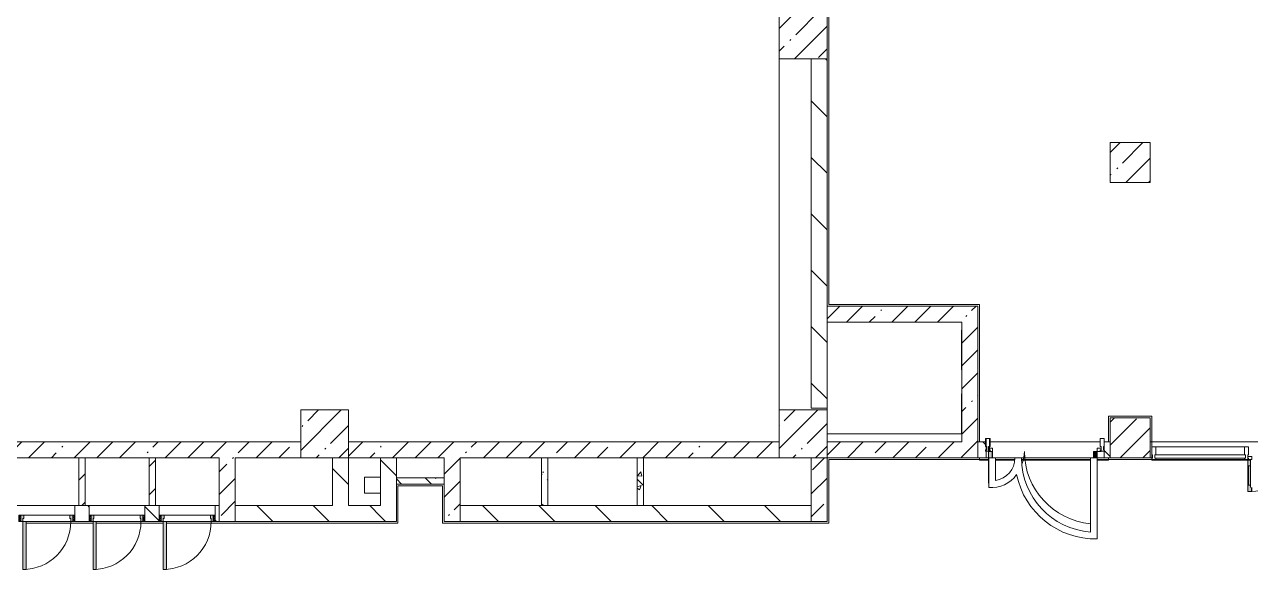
# Model space of a CAD drawing. Header units: millimetres. Extents: x 81382 to 274816, y -8553 to 29000.
# Drawn here: x 204504 to 219874, y 10300 to 17129 of the extents above; entities that cross this region are included whole.
import ezdxf

# ---------------------------------------------------------------- set-up
doc = ezdxf.new("R2010")
doc.units = ezdxf.units.MM
doc.linetypes.add('200_ШТРИХ__ш1_п0_6_', pattern=[800, 500, -300])
for name, color, linetype, lineweight, true_color in [('A-DETL-GENF-3', 7, 'Continuous', 5, 0xaaaaaa), ('A-DETL-GENF-4', 7, 'Continuous', 5, 0xe2e2e2), ('A-DOOR-5', 7, 'Continuous', 5, 0xe2e2e2), ('A-DOOR-6', 7, 'Continuous', 5, 0xaaaaaa), ('A-DOOR-FRAM-4', 7, 'Continuous', 5, 0xe2e2e2), ('A-DOOR-FRAM-6', 7, 'Continuous', 5, 0xaaaaaa), ('A-FLOR-2', 7, 'Continuous', 5, 0xaaaaaa), ('I-WALL-4', 7, 'Continuous', 5, 0x787878)]:
    doc.layers.add(name, color=color, linetype=linetype, lineweight=lineweight, true_color=true_color)
for name, color, linetype, lineweight in [('A-DETL-MBND-1', 7, '200_ШТРИХ__ш1_п0_6_', 9), ('A-GLAZ-CURT-2', 7, 'Continuous', 5), ('A-GLAZ-CWMG-2', 7, 'Continuous', 5), ('A-WALL', 7, 'Continuous', 9), ('I-WALL-2', 7, 'Continuous', 5), ('S-COLS-1', 7, 'Continuous', 5)]:
    doc.layers.add(name, color=color, linetype=linetype, lineweight=lineweight)
pattern_1 = [(135, (147806.5, 0), (-353.5534, -353.5534), [])]
pattern_2 = [(45, (147806.5, 0), (-285.1231, 285.1231), []), (45, (148091.6, 0), (-285.1231, 285.1231), [504.031, -100.806, 16.764, -84.042])]
pattern_3 = [(135, (147806.5, 0), (-377.1708, -377.1708), [533.4, -88.9, 17.78, -88.9]), (135, (147806.5, 376.94), (-377.1708, -377.1708), []), (50, (147806.5, 0), (637.6445, -55.7866), [66.675, -733.425]), (355, (147806.5, 0), (-123.3494, 668.699), [53.34, -586.74]), (100.451, (147859.6, -4.65), (514.299, 612.908), [56.665, -623.315]), (46.184, (147806.5, 177.8), (948.776, -147.15), [100.012, -1100.137]), (96.636, (147885.6, 165.5), (830.909, 865.997), [84.998, -934.973]), (351.184, (147806.5, 177.8), (830.918, 865.988), [80.01, -880.11]), (21, (147895.4, 133.35), (530.6506, -357.9283), [66.675, -733.425]), (326, (147895.4, 133.35), (216.308, 644.6585), [53.34, -586.74]), (71.451, (147939.6, 103.5), (746.9596, 286.7243), [56.665, -623.315]), (37.5, (147806.5, 0), (10.8105, 295.9426), [16.764, -562.864, 16.764, -578.866, -588.962]), (37.5, (147806.5, 0), (10.8105, 295.9426), [-1175.258, 16.764, -572.198]), (7.5, (147806.5, 0), (233.8692, 350.6318), [16.764, -322.834, 16.764, -549.529, -224.472]), (7.5, (147806.5, 0), (233.8692, 350.6318), [-905.891, 16.764, -207.708]), (327.5, (147608.24, 0), (474.5678, -20.0513), [16.764, -205.486, 16.764, -676.656, -920.115]), (327.5, (147608.24, 0), (474.5678, -20.0513), [-915.67, 16.764, -903.351]), (317.5, (147519.34, 0), (518.4522, 88.9934), [16.764, -272.161, 16.764, -443.738, -653.415]), (317.5, (147519.34, 0), (518.4522, 88.9934), [-749.427, 16.764, -636.651])]
pattern_4 = [(45, (147806.5, 0), (-176.7767, 176.7767), [])]
pattern_5 = [(135, (1951.41, 164.685), (-14.14214, -14.14214), []), (225, (1951.41, 164.685), (14.14214, -14.14214), [])]
pattern_6 = [(45, (-171.384, 164.685), (-14.1421, 14.1421), []), (135, (-171.384, 164.685), (-14.1421, -14.1421), [])]

# ---------------------------------------------------------------- blocks, each defined once
blk = doc.blocks.new('BSC_Колонна _Прямоугольная - 600х600-23205240-3_6_3_птичка')
at = {"layer": 'S-COLS-1'}
h = blk.add_hatch(dxfattribs=at)
h.set_pattern_fill('FP_58', color=256, style=0, pattern_type=2)
h.set_pattern_definition([(45, (-66460, -12000), (-285.1231, 285.1231), []), (45, (-66174.88, -12000), (-285.1231, 285.1231), [504.031, -100.806, 16.764, -84.042])])
h.paths.add_polyline_path([(-300, -300), (300, -300), (300, 300), (-300, 300)])
for p, q in [((300, 300), (-300, 300)), ((-300, 300), (-300, -300)), ((300, -300), (300, 300)), ((-300, -300), (300, -300))]:
    blk.add_line(p, q, dxfattribs=at)
blk = doc.blocks.new('BSC_Колонна _Прямоугольная - 600х600-V33-3_6_3_птичка')
at = {"layer": 'S-COLS-1'}
h = blk.add_hatch(dxfattribs=at)
h.set_pattern_fill('FP_62', color=256, style=0, pattern_type=2)
h.set_pattern_definition([(45, (-66460, -17000), (-285.1231, 285.1231), []), (45, (-66174.88, -17000), (-285.1231, 285.1231), [504.031, -100.806, 16.764, -84.042])])
h.paths.add_polyline_path([(-300, -300), (300, -300), (300, 300), (-300, 300)])
for p, q in [((300, 300), (-300, 300)), ((-300, 300), (-300, -300)), ((300, -300), (300, 300)), ((-300, -300), (300, -300))]:
    blk.add_line(p, q, dxfattribs=at)
blk = doc.blocks.new('BSC_Колонна _Прямоугольная - 600х600-V43-3_6_3_птичка')
at = {"layer": 'S-COLS-1'}
h = blk.add_hatch(dxfattribs=at)
h.set_pattern_fill('FP_78', color=256, style=0, pattern_type=2)
h.set_pattern_definition([(45, (-60460, -12000), (-285.1231, 285.1231), []), (45, (-60174.88, -12000), (-285.1231, 285.1231), [504.031, -100.806, 16.764, -84.042])])
h.paths.add_polyline_path([(-300, -300), (300, -300), (300, 300), (-300, 300)])
for p, q in [((300, 300), (-300, 300)), ((-300, 300), (-300, -300)), ((300, -300), (300, 300)), ((-300, -300), (300, -300))]:
    blk.add_line(p, q, dxfattribs=at)
blk = doc.blocks.new('BSC_Колонна _Прямоугольная - 500х500-V69-3_6_3_птичка')
at = {"layer": 'S-COLS-1'}
h = blk.add_hatch(dxfattribs=at)
h.set_pattern_fill('FP_94', color=256, style=0, pattern_type=2)
h.set_pattern_definition([(45, (-70560, -15400), (-285.1231, 285.1231), []), (45, (-70274.88, -15400), (-285.1231, 285.1231), [504.031, -100.806, 16.764, -84.042])])
h.paths.add_polyline_path([(-212, -250), (250, -250), (250, 250), (-250, 250), (-250, -250)])
for p, q in [((250, 250), (-250, 250)), ((-250, 250), (-250, -250)), ((250, -250), (250, 250)), ((-250, -250), (250, -250))]:
    blk.add_line(p, q, dxfattribs=at)
blk = doc.blocks.new('110_Дверь_СКБ_1Ст - д-18 700x2100h_Технический шкаф ЭОМ и СС-V120-3_6_3_птичка')
at = {"layer": 'A-DOOR-5'}
h = blk.add_hatch(color=256, dxfattribs=at)
h.paths.add_polyline_path([(337.5, 100), (312.5, 100), (312.5, 60), (302.5, 60), (302.5, 20), (337.5, 20)])
h.paths.add_polyline_path([(-312.5, 100), (-312.5, 20), (-277.5, 20), (-277.5, 60), (-287.5, 60), (-287.5, 100)])
at = {"layer": 'A-DOOR-6'}
h = blk.add_hatch(dxfattribs=at)
h.set_pattern_fill('FP_20', color=256, style=0, pattern_type=2)
h.set_pattern_definition(pattern_5)
h.paths.add_polyline_path([(362.5, 100), (337.5, 100), (337.5, 20), (362.5, 20)])
at = {"layer": 'A-DOOR-FRAM-4'}
blk.add_hatch(color=256, dxfattribs=at).paths.add_polyline_path([(272.5, 700), (272.5, 100), (312.5, 100), (312.5, 700)])
at = {"layer": 'A-DOOR-FRAM-6'}
h = blk.add_hatch(dxfattribs=at)
h.set_pattern_fill('FP_21', color=256, style=0, pattern_type=2)
h.set_pattern_definition(pattern_6)
h.paths.add_polyline_path([(-312.5, 100), (-337.5, 100), (-337.5, 20), (-312.5, 20)])
at = {"layer": 'A-DOOR-6'}
for p, q in [((312.5, 700), (272.5, 700)), ((272.5, 700), (272.5, 100)), ((312.5, 100), (312.5, 700)), ((272.5, 100), (312.5, 100))]:
    blk.add_line(p, q, dxfattribs=at)
blk.add_arc((312.5, 100), 600, 90, 180, dxfattribs=at)
at = {"layer": 'A-DOOR-FRAM-6'}
for p, q in [((-312.5, 100), (-337.5, 100)), ((-337.5, 100), (-337.5, 20)), ((-337.5, 20), (-312.5, 20)), ((-287.5, 100), (-312.5, 100)), ((-312.5, 100), (-312.5, 20)), ((-312.5, 20), (-312.5, 100)), ((-312.5, 20), (-277.5, 20)), ((-287.5, 60), (-287.5, 100)), ((-287.5, 100), (272.5, 100)), ((-277.5, 60), (-287.5, 60)), ((-277.5, 20), (-277.5, 60)), ((302.5, 20), (-277.5, 20)), ((312.5, 60), (302.5, 60)), ((302.5, 60), (302.5, 20)), ((302.5, 20), (337.5, 20)), ((312.5, 100), (312.5, 60)), ((337.5, 100), (312.5, 100)), ((337.5, 20), (337.5, 100)), ((362.5, 100), (337.5, 100)), ((337.5, 100), (337.5, 20)), ((337.5, 20), (362.5, 20)), ((362.5, 20), (362.5, 100))]:
    blk.add_line(p, q, dxfattribs=at)
blk = doc.blocks.new('110_Дверь_СКБ_1Ст - д-18 700x2100h_Технический шкаф ЭОМ и СС-V121-3_6_3_птичка')
at = {"layer": 'A-DOOR-5'}
h = blk.add_hatch(color=256, dxfattribs=at)
h.paths.add_polyline_path([(312.5, 100), (312.5, 60), (302.5, 60), (302.5, 20), (337.5, 20), (337.5, 100)])
h.paths.add_polyline_path([(-287.5, 100), (-312.5, 100), (-312.5, 20), (-277.5, 20), (-277.5, 60), (-287.5, 60)])
at = {"layer": 'A-DOOR-6'}
h = blk.add_hatch(dxfattribs=at)
h.set_pattern_fill('FP_20', color=256, style=0, pattern_type=2)
h.set_pattern_definition(pattern_5)
h.paths.add_polyline_path([(362.5, 100), (337.5, 100), (337.5, 20), (362.5, 20)])
at = {"layer": 'A-DOOR-FRAM-4'}
blk.add_hatch(color=256, dxfattribs=at).paths.add_polyline_path([(272.5, 700), (272.5, 100), (312.5, 100), (312.5, 700), (302, 700)])
at = {"layer": 'A-DOOR-FRAM-6'}
h = blk.add_hatch(dxfattribs=at)
h.set_pattern_fill('FP_21', color=256, style=0, pattern_type=2)
h.set_pattern_definition(pattern_6)
h.paths.add_polyline_path([(-312.5, 100), (-337.5, 100), (-337.5, 20), (-312.5, 20)])
at = {"layer": 'A-DOOR-6'}
for p, q in [((312.5, 700), (272.5, 700)), ((272.5, 700), (272.5, 100)), ((312.5, 100), (312.5, 700)), ((272.5, 100), (312.5, 100))]:
    blk.add_line(p, q, dxfattribs=at)
blk.add_arc((312.5, 100), 600, 90, 180, dxfattribs=at)
at = {"layer": 'A-DOOR-FRAM-6'}
for p, q in [((-312.5, 100), (-337.5, 100)), ((-337.5, 100), (-337.5, 20)), ((-337.5, 20), (-312.5, 20)), ((-287.5, 100), (-312.5, 100)), ((-312.5, 100), (-312.5, 20)), ((-312.5, 20), (-312.5, 100)), ((-312.5, 20), (-277.5, 20)), ((-287.5, 60), (-287.5, 100)), ((-287.5, 100), (272.5, 100)), ((-277.5, 60), (-287.5, 60)), ((-277.5, 20), (-277.5, 60)), ((302, 20), (-277.5, 20)), ((312.5, 60), (302.5, 60)), ((302.5, 60), (302.5, 20)), ((302.5, 20), (337.5, 20)), ((312.5, 100), (312.5, 60)), ((337.5, 100), (312.5, 100)), ((337.5, 20), (337.5, 100)), ((362.5, 100), (337.5, 100)), ((337.5, 100), (337.5, 20)), ((337.5, 20), (362.5, 20)), ((362.5, 20), (362.5, 100))]:
    blk.add_line(p, q, dxfattribs=at)
blk = doc.blocks.new('Прямоугольный импост - Импост структурный с накладкой - 160мм Темный-33326475-3_6_3_птичка')
at = {"layer": 'A-GLAZ-CWMG-2'}
for p, q in [((-50, 40), (-50, 140)), ((-50, 140), (0, 140)), ((-40, 40), (-50, 40)), ((-50, -17), (-50, 0)), ((-50, 0), (-40, 0)), ((-40, 0), (-40, 40)), ((-10, 40), (-10, 0)), ((0, 40), (-10, 40)), ((-10, 0), (0, 0)), ((0, 140), (0, 40)), ((0, 0), (0, -17)), ((0, -17), (-50, -17))]:
    blk.add_line(p, q, dxfattribs=at)
blk = doc.blocks.new('Дверь_Витражная_остекление_ - ВВ-6 остекление-32274838-3_6_3_птичка')
at = {"layer": 'A-DETL-GENF-4'}
for points in [[(705, 420), (701, 420), (701, 100), (660, 100), (660, 20), (705, 20), (705, 386)], [(-655, 100), (-655, 20), (-610, 20), (-610, 100)]]:
    blk.add_hatch(color=256, dxfattribs=at).paths.add_polyline_path(points)
at = {"layer": 'A-DETL-GENF-3'}
for p, q in [((705, 420), (705, 20)), ((705, 20), (705, 420)), ((-655, 100), (-655, 20)), ((-655, 100), (-655, 20)), ((-610, 20), (-655, 20)), ((-655, 20), (-610, 20)), ((-610, 100), (-610, 20)), ((-610, 20), (-610, 100)), ((660, 100), (660, 20)), ((660, 100), (660, 20))]:
    blk.add_line(p, q, dxfattribs=at)
at = {"layer": 'A-DOOR-6'}
for p, q in [((-655, 20), (-705, 20)), ((-705, 20), (-705, -20)), ((-655, 100), (-655, 20)), ((-655, -20), (-655, 20)), ((655, 100), (655, 20)), ((705, 20), (655, 20)), ((655, 20), (655, -20)), ((705, -20), (705, 20)), ((-705, -20), (-655, -20)), ((655, -20), (705, -20))]:
    blk.add_line(p, q, dxfattribs=at)
for centre, radius, start, end in [((-655, 20), 910, 360, 84.7731), ((655, 20), 400, 157.5, 180)]:
    blk.add_arc(centre, radius, start, end, dxfattribs=at)
blk = doc.blocks.new('Прямоугольный импост - Импост структурный с накладкой - 160мм Темный-33326241-3_6_3_птичка')
at = {"layer": 'A-GLAZ-CWMG-2'}
for p, q in [((-25, 40), (-25, 140)), ((-25, 140), (25, 140)), ((-15, 40), (-25, 40)), ((-25, -17), (-25, 0)), ((-25, 0), (-15, 0)), ((-15, 0), (-15, 40)), ((15, 40), (15, 0)), ((25, 40), (15, 40)), ((15, 0), (25, 0)), ((25, 140), (25, 40)), ((25, 0), (25, -17)), ((25, -17), (-25, -17))]:
    blk.add_line(p, q, dxfattribs=at)
blk = doc.blocks.new('Прямоугольный импост - Импост структурный с накладкой - 160мм Темный-33326242-3_6_3_птичка')
at = {"layer": 'A-GLAZ-CWMG-2'}
for p, q in [((0, 140), (-50, 140)), ((-50, 140), (-50, 40)), ((-50, 40), (-40, 40)), ((-40, 0), (-50, 0)), ((-50, 0), (-50, -17)), ((-40, 40), (-40, 0)), ((-10, 0), (-10, 40)), ((-10, 40), (0, 40)), ((0, 0), (-10, 0)), ((0, 40), (0, 140)), ((0, -17), (0, 0)), ((-50, -17), (0, -17))]:
    blk.add_line(p, q, dxfattribs=at)
blk = doc.blocks.new('Прямоугольный импост - Импост структурный с накладкой - 160мм Темный-33326237-3_6_3_птичка')
at = {"layer": 'A-GLAZ-CWMG-2'}
for p, q in [((-50, 40), (-50, 140)), ((-50, 140), (0, 140)), ((-40, 40), (-50, 40)), ((-50, -17), (-50, 0)), ((-50, 0), (-40, 0)), ((-40, 0), (-40, 40)), ((-10, 40), (-10, 0)), ((0, 40), (-10, 40)), ((-10, 0), (0, 0)), ((0, 140), (0, 40)), ((0, 0), (0, -17)), ((0, -17), (-50, -17))]:
    blk.add_line(p, q, dxfattribs=at)
blk = doc.blocks.new('Дверь_Витражная_остекление_ - В-18-32468702-3_6_3_птичка')
at = {"layer": 'A-DETL-GENF-4'}
blk.add_hatch(color=256, dxfattribs=at).paths.add_polyline_path([(678, 420), (678, 370), (690, 370), (690, 20), (723, 20), (723, 420), (690, 420)])
at = {"layer": 'A-DETL-GENF-3'}
for p, q in [((-673, 965), (-673, 20)), ((-673, 965), (-673, 20)), ((723, 420), (678, 420)), ((678, 420), (678, 370)), ((723, 420), (678, 420)), ((678, 420), (678, 370)), ((723, 340), (690, 340)), ((713, 340), (713, 100)), ((723, 420), (723, 20)), ((723, 20), (723, 420)), ((723, 100), (690, 100))]:
    blk.add_line(p, q, dxfattribs=at)
at = {"layer": 'A-DOOR-6'}
for p, q in [((-673, 965), (-673, 20)), ((673, 420), (673, 370)), ((-673, 20), (-723, 20)), ((-723, 20), (-723, -20)), ((-673, -20), (-673, 20)), ((723, 20), (673, 20)), ((673, 20), (673, -20)), ((723, -20), (723, 20)), ((-723, -20), (-673, -20)), ((673, -20), (723, -20))]:
    blk.add_line(p, q, dxfattribs=at)
for centre, radius, start, end in [((-673, 20), 945, 15.8542, 26.1731), ((673, 20), 400, 90, 148.5381), ((-673, 20), 945, 360, 14.4313), ((673, 20), 400, 177.0378, 180)]:
    blk.add_arc(centre, radius, start, end, dxfattribs=at)
blk = doc.blocks.new('Системная панель - Стекло - 40мм-V182-3_6_3_птичка')
at = {"layer": 'A-GLAZ-CURT-2'}
for p, q in [((567, 0), (-567, 0)), ((-567, 0), (-567, -40)), ((567, -40), (567, 0)), ((-567, -40), (567, -40))]:
    blk.add_line(p, q, dxfattribs=at)
blk = doc.blocks.new('Прямоугольный импост - Импост структурный с накладкой - 160мм Темный-33326239-3_6_3_птичка')
at = {"layer": 'A-GLAZ-CWMG-2'}
for p, q in [((-25, 40), (-25, 140)), ((-25, 140), (25, 140)), ((-15, 40), (-25, 40)), ((-25, -17), (-25, 0)), ((-25, 0), (-15, 0)), ((-15, 0), (-15, 40)), ((15, 40), (15, 0)), ((25, 40), (15, 40)), ((15, 0), (25, 0)), ((25, 140), (25, 40)), ((25, 0), (25, -17)), ((25, -17), (-25, -17))]:
    blk.add_line(p, q, dxfattribs=at)
blk = doc.blocks.new('Прямоугольный импост - Импост структурный с накладкой - 160мм Темный-32468813-3_6_3_птичка')
at = {"layer": 'A-GLAZ-CWMG-2'}
for p, q in [((70880, 11837), (71994, 11837)), ((70880, 11680), (71994, 11680))]:
    blk.add_line(p, q, dxfattribs=at)

msp = doc.modelspace()

# ---------------------------------------------------------------- hatches: boundary and pattern name
at = {"layer": 'I-WALL-2'}
h = msp.add_hatch(dxfattribs=at)
h.set_pattern_fill('FP_66', color=256, style=0, pattern_type=2)
h.set_pattern_definition(pattern_1)
h.paths.add_polyline_path([(214566.5, 12320), (214566.5, 16700), (214366.5, 16700), (214366.5, 12320), (214492.8, 12320)])
h.paths.add_polyline_path([(214566.5, 17300), (214566.5, 26500), (214366.5, 26500), (214366.5, 17300)])
h = msp.add_hatch(dxfattribs=at)
h.set_pattern_fill('FP_63', color=256, style=0, pattern_type=2)
h.set_pattern_definition(pattern_2)
h.paths.add_polyline_path([(216256.5, 13400), (216256.5, 13600), (214566.5, 13600), (214566.5, 13400)])
h = msp.add_hatch(dxfattribs=at)
h.set_pattern_fill('FP_63', color=256, style=0, pattern_type=2)
h.set_pattern_definition(pattern_2)
h.paths.add_polyline_path([(216256.5, 11700), (216456.5, 11700), (216456.5, 13600), (216256.5, 13600), (216256.5, 11900)])
h = msp.add_hatch(dxfattribs=at)
h.set_pattern_fill('FP_63', color=256, style=0, pattern_type=2)
h.set_pattern_definition(pattern_2)
h.paths.add_polyline_path([(211066.5, 11700), (213966.5, 11700), (213966.5, 11900), (208566.5, 11900), (208566.5, 11700), (210986.5, 11700)])
h.paths.add_polyline_path([(202593.5, 11700), (207966.5, 11700), (207966.5, 11900), (202566.5, 11900), (202566.5, 11700)])
h = msp.add_hatch(dxfattribs=at)
h.set_pattern_fill('FP_63', color=256, style=0, pattern_type=2)
h.set_pattern_definition(pattern_2)
h.paths.add_polyline_path([(216256.5, 11700), (216256.5, 11900), (214566.5, 11900), (214566.5, 11700)])
h = msp.add_hatch(dxfattribs=at)
h.set_pattern_fill('FP_66', color=256, style=0, pattern_type=2)
h.set_pattern_definition(pattern_1)
h.paths.add_polyline_path([(221326.5, 11700), (221346.5, 11700), (221346.5, 11900), (221326.5, 11900)])
h.paths.add_polyline_path([(216560.5, 11700), (216560.5, 11900), (216456.5, 11900), (216456.5, 11700)])
h.paths.add_polyline_path([(218040.5, 11700), (218116.5, 11700), (218116.5, 11900), (218040.5, 11900)])
h.paths.add_polyline_path([(218616.5, 11700), (218636.5, 11700), (218636.5, 11900), (218616.5, 11900)])
h = msp.add_hatch(dxfattribs=at)
h.set_pattern_fill('FP_68', color=256, style=0, pattern_type=2)
h.set_pattern_definition(pattern_4)
h.paths.add_polyline_path([(205265.7, 11100), (205265.7, 11700), (205185.7, 11700), (205185.7, 11100)])
h = msp.add_hatch(dxfattribs=at)
h.set_pattern_fill('FP_68', color=256, style=0, pattern_type=2)
h.set_pattern_definition(pattern_4)
h.paths.add_polyline_path([(206145.7, 11100), (206145.7, 11700), (206065.7, 11700), (206065.7, 11100)])
h = msp.add_hatch(dxfattribs=at)
h.set_pattern_fill('FP_63', color=256, style=0, pattern_type=2)
h.set_pattern_definition(pattern_2)
h.paths.add_polyline_path([(206946.5, 10900), (207146.5, 10900), (207146.5, 11700), (206946.5, 11700), (206946.5, 11072.6)])
h = msp.add_hatch(dxfattribs=at)
h.set_pattern_fill('FP_66', color=256, style=0, pattern_type=2)
h.set_pattern_definition(pattern_1)
h.paths.add_polyline_path([(208566.5, 11100), (208566.5, 11700), (208366.5, 11700), (208366.5, 11100)])
h = msp.add_hatch(dxfattribs=at)
h.set_pattern_fill('FP_66', color=256, style=0, pattern_type=2)
h.set_pattern_definition(pattern_1)
h.paths.add_polyline_path([(209166.5, 10900), (209166.5, 11700), (208966.5, 11700), (208966.5, 10900), (209000.8, 10900)])
h = msp.add_hatch(dxfattribs=at)
h.set_pattern_fill('FP_63', color=256, style=0, pattern_type=2)
h.set_pattern_definition(pattern_2)
h.paths.add_polyline_path([(209766.5, 10900), (209966.5, 10900), (209966.5, 11700), (209766.5, 11700), (209766.5, 11072.6)])
h = msp.add_hatch(dxfattribs=at)
h.set_pattern_fill('FP_63', color=256, style=0, pattern_type=2)
h.set_pattern_definition(pattern_2)
h.paths.add_polyline_path([(214492.8, 10900), (214566.5, 10900), (214566.5, 11700), (214366.5, 11700), (214366.5, 10900)])
h = msp.add_hatch(dxfattribs=at)
h.set_pattern_fill('FP_66', color=256, style=0, pattern_type=2)
h.set_pattern_definition(pattern_1)
h.paths.add_polyline_path([(207146.5, 10900), (208966.5, 10900), (208966.5, 11100), (207146.5, 11100), (207146.5, 11072.6)])
h.paths.add_polyline_path([(206894.3, 10900), (206946.5, 10900), (206946.5, 11100), (206894.3, 11100), (206894.3, 10980)])
h.paths.add_polyline_path([(206194.3, 10900), (206194.3, 11100), (206014.3, 11100), (206014.3, 10900)])
h.paths.add_polyline_path([(205314.3, 10900), (205314.3, 11100), (205134.3, 11100), (205134.3, 10900)])
h.paths.add_polyline_path([(203306.5, 10900), (203306.5, 11100), (199716.5, 11100), (199716.5, 10900), (199847.5, 10900)])
h.paths.add_polyline_path([(203506.5, 10900), (203554.3, 10900), (203554.3, 11100), (203506.5, 11100), (203506.5, 11072.6)])
h.paths.add_polyline_path([(204254.3, 10900), (204434.3, 10900), (204434.3, 11100), (204254.3, 11100), (204254.3, 10980)])
h.paths.add_polyline_path([(196186.2, 10900), (199516.5, 10900), (199516.5, 11100), (192566.5, 11100), (192566.5, 10900)])
h = msp.add_hatch(dxfattribs=at)
h.set_pattern_fill('FP_66', color=256, style=0, pattern_type=2)
h.set_pattern_definition(pattern_1)
h.paths.add_polyline_path([(210566.5, 10900), (210566.5, 11100), (209966.5, 11100), (209966.5, 10900)])
h = msp.add_hatch(dxfattribs=at)
h.set_pattern_fill('FP_66', color=256, style=0, pattern_type=2)
h.set_pattern_definition(pattern_1)
h.paths.add_polyline_path([(214366.5, 10900), (214366.5, 11100), (210566.5, 11100), (210566.5, 10900), (210831.5, 10900)])
at = {"layer": 'I-WALL-4'}
h = msp.add_hatch(dxfattribs=at)
h.set_pattern_fill('FP_71', color=256, style=0, pattern_type=2)
h.set_pattern_definition(pattern_3)
h.paths.add_polyline_path([(211066.5, 11100), (211066.5, 11700), (210986.5, 11700), (210986.5, 11100)])
h = msp.add_hatch(dxfattribs=at)
h.set_pattern_fill('FP_71', color=256, style=0, pattern_type=2)
h.set_pattern_definition(pattern_3)
h.paths.add_polyline_path([(212266.5, 11100), (212266.5, 11700), (212186.5, 11700), (212186.5, 11100)])
h = msp.add_hatch(dxfattribs=at)
h.set_pattern_fill('FP_71', color=256, style=0, pattern_type=2)
h.set_pattern_definition(pattern_3)
h.paths.add_polyline_path([(209766.5, 11370), (209766.5, 11450), (209166.5, 11450), (209166.5, 11370)])
at = {"layer": 'S-COLS-1'}
h = msp.add_hatch(dxfattribs=at)
h.set_pattern_fill('FP_63', color=256, style=0, pattern_type=2)
h.set_pattern_definition(pattern_2)
h.paths.add_polyline_path([(218154.2, 11700), (218616.5, 11700), (218616.5, 12200), (218116.5, 12200), (218116.5, 11700)])

# ---------------------------------------------------------------- linework, layer by layer
at = {"layer": 'A-DETL-MBND-1'}
msp.add_line((216251.5, 12000), (216251.5, 13400), dxfattribs=at)
at = {"layer": 'A-FLOR-2'}
for p, q in [((214586.5, 26880), (214586.5, 13620)), ((213966.5, 16700), (213966.5, 12300)), ((214586.5, 13620), (216476.5, 13620)), ((216476.5, 13620), (216476.5, 11900)), ((214566.5, 12300), (214566.5, 12320)), ((218096.5, 11900), (218096.5, 12220)), ((218096.5, 12220), (218636.5, 12220)), ((218636.5, 12220), (218636.5, 11900)), ((216256.5, 12000), (214566.5, 12000)), ((216476.5, 11700), (216476.5, 11669)), ((216679.2, 11700), (216594.5, 11700)), ((216594.5, 11700), (216594.5, 11327.5)), ((216679.2, 11413.8), (216679.2, 11700)), ((217005.2, 11697.2), (216920.5, 11697.2)), ((217953.5, 11700), (217868.8, 11700)), ((217868.8, 11700), (217868.8, 10768.9)), ((217953.5, 10681.9), (217953.5, 11700)), ((218096.5, 11669), (218096.5, 11700)), ((216594.5, 11680), (214586.5, 11680)), ((214586.5, 11680), (214586.5, 10880)), ((216476.5, 11669), (216594.5, 11669)), ((216918.7, 11680), (216679.2, 11680)), ((216679.2, 11669), (216917.6, 11669)), ((217868.8, 11680), (217006.1, 11680)), ((217006.8, 11669), (217868.8, 11669)), ((218636.5, 11680), (217953.5, 11680)), ((217953.5, 11669), (218096.5, 11669)), ((218636.5, 11680), (218636.5, 11669)), ((218636.5, 11669), (219874.5, 11669)), ((219874.5, 11677), (219874.5, 11327.5)), ((208766.5, 11457), (208966.5, 11457)), ((208766.5, 11257), (208766.5, 11457)), ((208966.5, 11257), (208766.5, 11257)), ((209745.5, 11350), (209186.5, 11350)), ((209186.5, 11350), (209186.5, 10880)), ((209745.5, 10880), (209745.5, 11350)), ((205364.3, 10880), (204524.3, 10880)), ((206244.3, 10880), (205404.3, 10880)), ((209186.5, 10880), (206284.3, 10880)), ((214586.5, 10880), (209745.5, 10880))]:
    msp.add_line(p, q, dxfattribs=at)
for centre, radius, start, end in [((216633.4, 11697.2), 287, 279.17366, 0), ((217935.9, 11697.2), 930.7, 180, 265.86869), ((216633.4, 11697.2), 371.7, 263.98747, 326.07537), ((217935.9, 11697.2), 1015.4, 191.7891, 270.99569)]:
    msp.add_arc(centre, radius, start, end, dxfattribs=at)
at = {"layer": 'A-WALL'}
for p, q in [((216456.5, 11900), (216456.5, 11700)), ((205265.7, 11700), (205185.7, 11700)), ((206145.7, 11700), (206065.7, 11700)), ((209166.5, 11700), (208966.5, 11700)), ((211066.5, 11700), (210986.5, 11700)), ((212266.5, 11700), (212186.5, 11700)), ((209166.5, 11450), (209166.5, 11370)), ((209766.5, 11370), (209766.5, 11450)), ((205185.7, 11100), (205265.7, 11100)), ((206065.7, 11100), (206145.7, 11100)), ((206946.5, 10900), (206946.5, 11100)), ((207146.5, 10900), (207146.5, 11100)), ((209966.5, 10900), (209966.5, 11100)), ((210986.5, 11100), (211066.5, 11100)), ((212186.5, 11100), (212266.5, 11100)), ((214366.5, 11100), (214366.5, 10900))]:
    msp.add_line(p, q, dxfattribs=at)
at = {"layer": 'I-WALL-2'}
for p, q in [((214366.5, 16700), (214366.5, 12320)), ((214566.5, 12320), (214566.5, 16700)), ((216456.5, 13600), (214566.5, 13600)), ((216456.5, 11900), (216456.5, 13600)), ((214566.5, 13400), (216256.5, 13400)), ((216256.5, 13400), (216256.5, 11900)), ((214366.5, 12320), (214566.5, 12320)), ((207966.5, 11900), (202566.5, 11900)), ((213966.5, 11900), (208566.5, 11900)), ((216256.5, 11900), (214566.5, 11900)), ((216560.5, 11900), (216456.5, 11900)), ((216560.5, 11700), (216560.5, 11900)), ((216610.5, 11900), (217990.5, 11900)), ((218116.5, 11900), (218040.5, 11900)), ((218040.5, 11900), (218040.5, 11700)), ((218116.5, 11700), (218116.5, 11900)), ((218616.5, 11900), (218616.5, 11700)), ((218616.5, 11900), (221346.5, 11900)), ((218636.5, 11700), (218636.5, 11900)), ((204385.7, 11700), (205185.7, 11700)), ((205185.7, 11700), (205185.7, 11100)), ((205265.7, 11100), (205265.7, 11700)), ((205265.7, 11700), (206065.7, 11700)), ((206065.7, 11700), (206065.7, 11100)), ((206145.7, 11100), (206145.7, 11700)), ((206145.7, 11700), (206946.5, 11700)), ((206946.5, 11700), (206946.5, 11100)), ((207146.5, 11100), (207146.5, 11700)), ((207146.5, 11700), (207966.5, 11700)), ((208366.5, 11700), (208366.5, 11100)), ((208566.5, 11100), (208566.5, 11700)), ((208566.5, 11700), (208966.5, 11700)), ((208966.5, 11700), (208966.5, 11100)), ((209166.5, 11450), (209166.5, 11700)), ((209166.5, 11700), (209766.5, 11700)), ((209766.5, 11700), (209766.5, 11450)), ((209966.5, 11100), (209966.5, 11700)), ((209966.5, 11700), (210986.5, 11700)), ((210986.5, 11700), (210986.5, 11100)), ((211066.5, 11700), (212186.5, 11700)), ((211066.5, 11100), (211066.5, 11700)), ((212186.5, 11700), (212186.5, 11100)), ((212266.5, 11700), (213966.5, 11700)), ((212266.5, 11100), (212266.5, 11700)), ((214366.5, 11700), (214366.5, 11100)), ((214566.5, 10900), (214566.5, 11700)), ((214566.5, 11700), (216456.5, 11700)), ((216456.5, 11700), (216594.5, 11700)), ((217868.8, 11700), (216679.2, 11700)), ((218116.5, 11700), (217953.5, 11700)), ((218616.5, 11700), (218646.5, 11700)), ((209766.5, 11450), (209166.5, 11450)), ((209166.5, 11370), (209766.5, 11370)), ((209166.5, 10900), (209166.5, 11370)), ((209766.5, 11370), (209766.5, 10900)), ((204385.7, 11100), (205185.7, 11100)), ((205134.3, 11100), (205134.3, 10980)), ((205265.7, 11100), (206065.7, 11100)), ((205314.3, 10980), (205314.3, 11100)), ((206014.3, 11100), (206014.3, 10980)), ((206145.7, 11100), (206946.5, 11100)), ((206194.3, 10980), (206194.3, 11100)), ((206894.3, 11100), (206894.3, 10980)), ((208366.5, 11100), (207146.5, 11100)), ((208966.5, 11100), (208566.5, 11100)), ((210986.5, 11100), (209966.5, 11100)), ((212186.5, 11100), (211066.5, 11100)), ((214366.5, 11100), (212266.5, 11100)), ((205134.3, 10900), (205314.3, 10900)), ((206014.3, 10900), (206194.3, 10900)), ((206894.3, 10900), (209166.5, 10900)), ((209766.5, 10900), (214566.5, 10900))]:
    msp.add_line(p, q, dxfattribs=at)
at = {"layer": 'S-COLS-1'}
for p, q in [((218616.5, 12200), (218116.5, 12200)), ((218116.5, 12200), (218116.5, 11900)), ((218616.5, 11900), (218616.5, 12200)), ((218116.5, 11900), (218116.5, 11700)), ((218616.5, 11700), (218616.5, 11900)), ((218116.5, 11700), (218616.5, 11700))]:
    msp.add_line(p, q, dxfattribs=at)

# ---------------------------------------------------------------- block references
at = {"layer": 'A-DOOR-6', "rotation": 180}
for name, p in [('Дверь_Витражная_остекление_ - ВВ-6 остекление-32274838-3_6_3_птичка', (217295.5, 11800)), ('Дверь_Витражная_остекление_ - В-18-32468702-3_6_3_птичка', (220564, 11697)), ('110_Дверь_СКБ_1Ст - д-18 700x2100h_Технический шкаф ЭОМ и СС-V120-3_6_3_птичка', (204796.8, 11000)), ('110_Дверь_СКБ_1Ст - д-18 700x2100h_Технический шкаф ЭОМ и СС-V120-3_6_3_птичка', (205676.8, 11000)), ('110_Дверь_СКБ_1Ст - д-18 700x2100h_Технический шкаф ЭОМ и СС-V121-3_6_3_птичка', (206556.8, 11000))]:
    msp.add_blockref(name, p, dxfattribs=at)
at = {"layer": 'A-GLAZ-CURT-2', "rotation": 180}
msp.add_blockref('Системная панель - Стекло - 40мм-V182-3_6_3_птичка', (219243.5, 11697), dxfattribs=at)
at = {"layer": 'A-GLAZ-CWMG-2', "extrusion": (0, 0, -1)}
for name, p in [('Прямоугольный импост - Импост структурный с накладкой - 160мм Темный-33326241-3_6_3_птичка', (-216575.5, 11800)), ('Прямоугольный импост - Импост структурный с накладкой - 160мм Темный-33326475-3_6_3_птичка', (-216560.5, 11800)), ('Прямоугольный импост - Импост структурный с накладкой - 160мм Темный-33326237-3_6_3_птичка', (-218636.5, 11697)), ('Прямоугольный импост - Импост структурный с накладкой - 160мм Темный-33326239-3_6_3_птичка', (-219825.5, 11697)), ('Прямоугольный импост - Импост структурный с накладкой - 160мм Темный-33326241-3_6_3_птичка', (-219826.5, 11697))]:
    msp.add_blockref(name, p, dxfattribs=at)
at = {"layer": 'A-GLAZ-CWMG-2'}
for name, p in [('Прямоугольный импост - Импост структурный с накладкой - 160мм Темный-33326242-3_6_3_птичка', (218040.5, 11800)), ('Прямоугольный импост - Импост структурный с накладкой - 160мм Темный-32468813-3_6_3_птичка', (147806.5, 0))]:
    msp.add_blockref(name, p, dxfattribs=at)
at = {"layer": 'S-COLS-1'}
for name, p in [('BSC_Колонна _Прямоугольная - 600х600-V33-3_6_3_птичка', (214266.5, 17000)), ('BSC_Колонна _Прямоугольная - 500х500-V69-3_6_3_птичка', (218366.5, 15400)), ('BSC_Колонна _Прямоугольная - 600х600-V43-3_6_3_птичка', (208266.5, 12000)), ('BSC_Колонна _Прямоугольная - 600х600-23205240-3_6_3_птичка', (214266.5, 12000))]:
    msp.add_blockref(name, p, dxfattribs=at)

doc.saveas('drawing.dxf')
